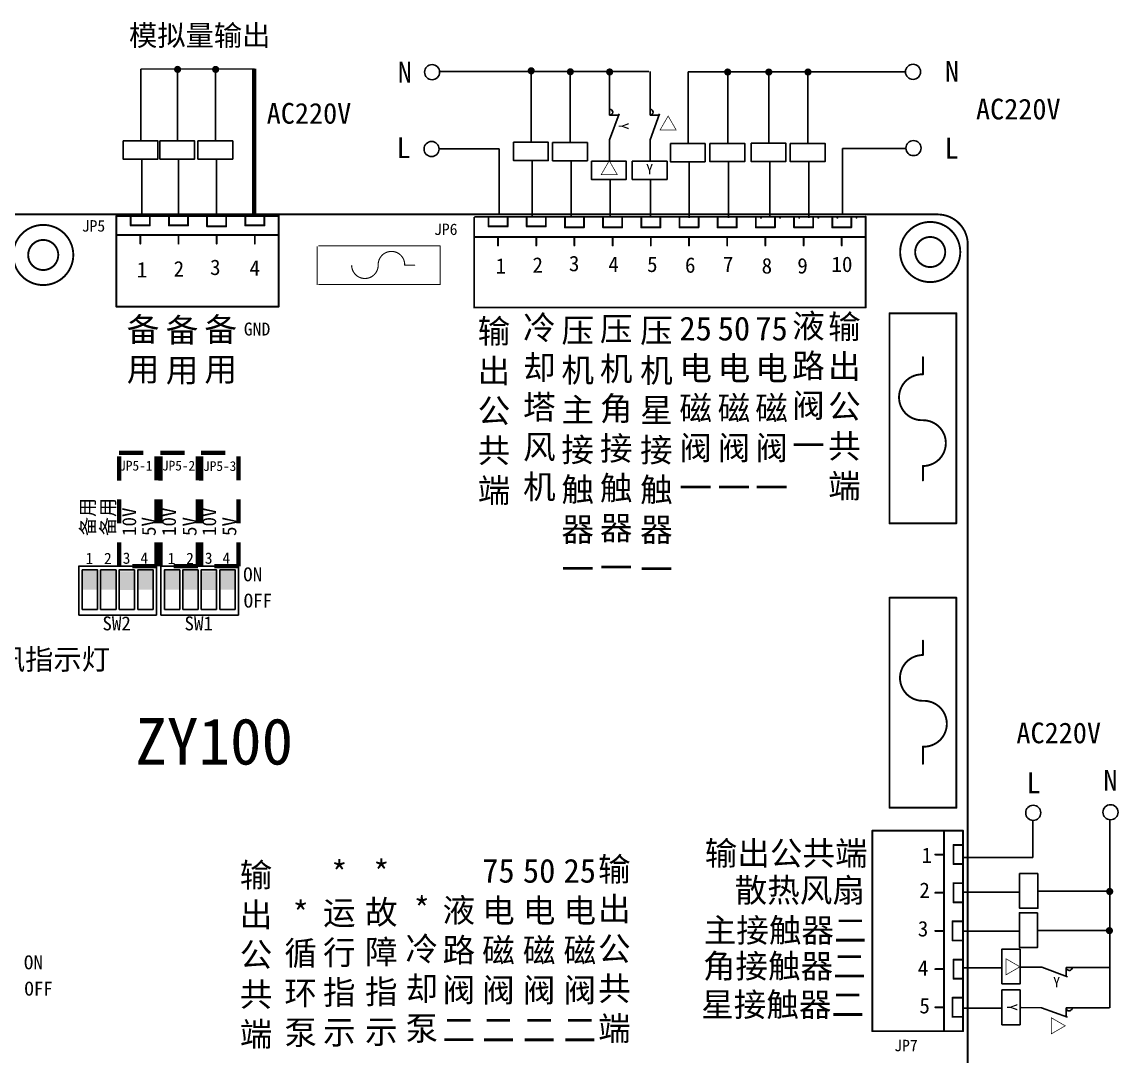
# Model space of a CAD drawing. Extents: x -2.3 to 11.7, y 28.4 to 36.9.
# Drawn here: x 5.92 to 11.66, y 31.45 to 36.87 of the extents above; entities that cross this region are included whole.
import ezdxf
from ezdxf.enums import TextEntityAlignment as Align

# ---------------------------------------------------------------- set-up
doc = ezdxf.new("R2010")
doc.units = 0
doc.header["$MEASUREMENT"] = 0
doc.linetypes.add('ACAD_ISO07W100', pattern=[3, 0, -3])
doc.linetypes.add('HIDDEN2', pattern=[0.1875, 0.125, -0.0625])
doc.layers.get('0').update_dxf_attribs({"linetype": 'CONTINUOUS'})
for name, color, linetype in [('BOTTOMSOLDER', 250, 'CONTINUOUS'), ('KEEPOUTLAYER', 250, 'CONTINUOUS'), ('MECHANICAL1', 251, 'CONTINUOUS'), ('TOPOVERLAY', 250, 'CONTINUOUS')]:
    doc.layers.add(name, color=color, linetype=linetype)
doc.styles.add('宋体', font='')
doc.styles.get('宋体').set_extended_font_data('SimSun')

msp = doc.modelspace()

# ---------------------------------------------------------------- hatches: boundary and pattern name
h = msp.add_hatch(color=256)
edge = h.paths.add_edge_path()
edge.add_arc((6.7354, 36.6204), 0.0189, 180, 540)
h = msp.add_hatch(color=256)
edge = h.paths.add_edge_path()
edge.add_arc((6.9346, 36.6204), 0.0189, 180, 540)
h = msp.add_hatch(color=256)
edge = h.paths.add_edge_path()
edge.add_arc((8.5872, 36.613), 0.0189, 180, 540)
h = msp.add_hatch(color=256)
edge = h.paths.add_edge_path()
edge.add_arc((8.7922, 36.608), 0.0189, 180, 540)
h = msp.add_hatch(color=256)
edge = h.paths.add_edge_path()
edge.add_arc((8.998, 36.6071), 0.0189, 180, 540)
h = msp.add_hatch(color=256)
edge = h.paths.add_edge_path()
edge.add_arc((9.6162, 36.6066), 0.0189, 180, 540)
h = msp.add_hatch(color=256)
edge = h.paths.add_edge_path()
edge.add_arc((9.8316, 36.6066), 0.0189, 180, 540)
h = msp.add_hatch(color=256)
edge = h.paths.add_edge_path()
edge.add_arc((10.0366, 36.6066), 0.0189, 180, 540)
for points in [[(6.2353, 33.9929), (6.3155, 33.9929), (6.3155, 33.8948), (6.2353, 33.8948)], [(6.333, 33.9934), (6.4132, 33.9934), (6.4132, 33.8953), (6.333, 33.8953)], [(6.4288, 33.9924), (6.5089, 33.9924), (6.5089, 33.8943), (6.4288, 33.8943)], [(6.527, 33.9929), (6.6072, 33.9929), (6.6072, 33.8948), (6.527, 33.8948)], [(6.6653, 33.9929), (6.7454, 33.9929), (6.7454, 33.8948), (6.6653, 33.8948)], [(6.763, 33.9934), (6.8432, 33.9934), (6.8432, 33.8953), (6.763, 33.8953)], [(6.8587, 33.9924), (6.9389, 33.9924), (6.9389, 33.8943), (6.8587, 33.8943)], [(6.957, 33.9929), (7.0372, 33.9929), (7.0372, 33.8948), (6.957, 33.8948)]]:
    msp.add_hatch(color=256).paths.add_polyline_path(points)
h = msp.add_hatch(color=256)
edge = h.paths.add_edge_path()
edge.add_arc((11.6167, 32.3147), 0.0189, 180, 540)
h = msp.add_hatch(color=256)
edge = h.paths.add_edge_path()
edge.add_arc((11.6153, 32.1097), 0.0189, 180, 540)

# ---------------------------------------------------------------- linework, layer by layer
at = {"color": 0}
for p, q in [((8.9979, 36.6087), (8.9979, 36.3809)), ((9.2094, 36.6087), (9.2094, 36.3809)), ((8.9979, 36.2524), (9.0471, 36.388)), ((8.9979, 36.3809), (9.0445, 36.3809)), ((9.2094, 36.2524), (9.2586, 36.388)), ((9.2094, 36.3809), (9.256, 36.3809)), ((8.9979, 36.2524), (8.9979, 36.1448)), ((9.2094, 36.2524), (9.2094, 36.1448)), ((11.2605, 31.9177), (11.153, 31.9178)), ((11.2605, 31.9177), (11.3961, 31.8683)), ((11.3891, 31.9175), (11.389, 31.8708)), ((11.6168, 31.9172), (11.3891, 31.9175)), ((11.2602, 31.7062), (11.1527, 31.7063)), ((11.2602, 31.7062), (11.3958, 31.6568)), ((11.3888, 31.706), (11.3887, 31.6594)), ((11.6165, 31.7057), (11.3888, 31.706))]:
    msp.add_line(p, q, dxfattribs=at)
for p, q in [((6.623, 34.0182), (6.2161, 34.0182)), ((6.2177, 34.0184), (6.2177, 33.7618)), ((6.6246, 34.0184), (6.6246, 33.7618)), ((7.0529, 34.0182), (6.646, 34.0182)), ((6.6477, 34.0184), (6.6477, 33.7618)), ((7.0546, 34.0184), (7.0546, 33.7618)), ((6.2177, 33.7618), (6.6246, 33.7618)), ((6.2364, 33.791), (6.3167, 33.791)), ((6.3325, 33.791), (6.4129, 33.791)), ((6.4289, 33.791), (6.5092, 33.791)), ((6.5271, 33.791), (6.6075, 33.791)), ((6.6477, 33.7618), (7.0546, 33.7618)), ((6.6663, 33.791), (6.7467, 33.791)), ((6.7625, 33.791), (6.8428, 33.791)), ((6.8588, 33.791), (6.9392, 33.791)), ((6.9571, 33.791), (7.0375, 33.791))]:
    msp.add_line(p, q)
for points in [[(6.2364, 33.791), (6.2364, 33.9993), (6.3167, 33.9993), (6.3167, 33.791)], [(6.3325, 33.791), (6.3325, 33.9993), (6.4129, 33.9993), (6.4129, 33.791)], [(6.4289, 33.791), (6.4289, 33.9993), (6.5092, 33.9993), (6.5092, 33.791)], [(6.5271, 33.791), (6.5271, 33.9993), (6.6075, 33.9993), (6.6075, 33.791)], [(6.6663, 33.791), (6.6663, 33.9993), (6.7467, 33.9993), (6.7467, 33.791)], [(6.7625, 33.791), (6.7625, 33.9993), (6.8428, 33.9993), (6.8428, 33.791)], [(6.8588, 33.791), (6.8588, 33.9993), (6.9392, 33.9993), (6.9392, 33.791)], [(6.9571, 33.791), (6.9571, 33.9993), (7.0375, 33.9993), (7.0375, 33.791)]]:
    msp.add_lwpolyline(points)
for centre, start, end in [((8.9984, 36.3967), 268.26312, 88.26312), ((9.2098, 36.3967), 268.26312, 88.26312), ((11.4048, 31.917), 178.18236, 358.18236), ((11.4045, 31.7055), 178.18236, 358.18236)]:
    msp.add_arc(centre, 0.0157, start, end)
at = {"layer": 'BOTTOMSOLDER', "color": 0, "linetype": 'Continuous'}
for p, q in [((7.1369, 36.6234), (6.5428, 36.622)), ((6.5428, 36.622), (6.5428, 36.2453)), ((6.7353, 36.622), (6.7353, 36.2453)), ((6.9344, 36.622), (6.9344, 36.2453)), ((9.2037, 36.6095), (8.1069, 36.6095)), ((8.5871, 36.6145), (8.5871, 36.2379)), ((8.7921, 36.6132), (8.7921, 36.2365)), ((9.4088, 36.6082), (10.5465, 36.6082)), ((9.4088, 36.6082), (9.4088, 36.2315)), ((9.6161, 36.6087), (9.6161, 36.2321)), ((9.8314, 36.6101), (9.8314, 36.2335)), ((10.0365, 36.6088), (10.0365, 36.2321)), ((8.1064, 36.2042), (8.4195, 36.2042)), ((8.4195, 36.2042), (8.4195, 35.8608)), ((10.2172, 36.2054), (10.2172, 35.8608)), ((10.5465, 36.2054), (10.2172, 36.2054)), ((6.5478, 35.857), (6.5478, 36.1472)), ((6.7403, 35.857), (6.7403, 36.1472)), ((6.9394, 35.857), (6.9394, 36.1472)), ((8.5921, 35.8496), (8.5921, 36.1398)), ((8.7971, 35.8482), (8.7971, 36.1384)), ((9.4138, 35.8432), (9.4138, 36.1334)), ((9.6211, 35.8438), (9.6211, 36.134)), ((9.8364, 35.8452), (9.8364, 36.1354)), ((10.0415, 35.8438), (10.0415, 36.134)), ((9.0015, 35.8444), (9.0015, 36.0443)), ((9.2128, 35.8444), (9.2128, 36.0442)), ((11.2143, 32.6865), (11.2143, 32.4928)), ((11.6181, 32.6885), (11.6181, 32.6885)), ((11.6181, 31.706), (11.6181, 32.6885)), ((11.2143, 32.4928), (10.8486, 32.4928)), ((10.8516, 32.3112), (11.1418, 32.3112)), ((11.6165, 32.3162), (11.2398, 32.3162)), ((10.8502, 32.1062), (11.1404, 32.1062)), ((11.6151, 32.1112), (11.2384, 32.1112)), ((10.8525, 31.9147), (11.0524, 31.9144)), ((10.8522, 31.7034), (11.0521, 31.7031))]:
    msp.add_line(p, q, dxfattribs=at)
at = {"layer": 'BOTTOMSOLDER', "color": 0, "linetype": 'Continuous', "lineweight": 80}
msp.add_lwpolyline([(7.1369, 35.8608), (7.1369, 36.6234)], dxfattribs=at)
at = {"layer": 'BOTTOMSOLDER', "color": 0, "linetype": 'Continuous'}
for points in [[(6.4502, 36.2459), (6.6323, 36.2459), (6.6323, 36.1506), (6.4502, 36.1506)], [(6.6427, 36.2459), (6.8247, 36.2459), (6.8247, 36.1506), (6.6427, 36.1506)], [(6.8418, 36.2459), (7.0239, 36.2459), (7.0239, 36.1506), (6.8418, 36.1506)], [(8.4945, 36.2385), (8.6765, 36.2385), (8.6765, 36.1432), (8.4945, 36.1432)], [(8.6995, 36.2371), (8.8815, 36.2371), (8.8815, 36.1418), (8.6995, 36.1418)], [(9.3161, 36.2321), (9.4982, 36.2321), (9.4982, 36.1368), (9.3161, 36.1368)], [(9.5234, 36.2327), (9.7055, 36.2327), (9.7055, 36.1374), (9.5234, 36.1374)], [(9.7388, 36.2341), (9.9209, 36.2341), (9.9209, 36.1388), (9.7388, 36.1388)], [(9.9438, 36.2327), (10.1259, 36.2327), (10.1259, 36.1374), (9.9438, 36.1374)], [(8.9026, 36.1396), (9.0846, 36.1396), (9.0846, 36.0442), (8.9026, 36.0442)], [(9.1167, 36.1396), (9.2987, 36.1396), (9.2987, 36.0442), (9.1167, 36.0442)], [(11.2404, 32.4088), (11.2404, 32.2268), (11.1451, 32.2268), (11.1451, 32.4088)], [(11.2391, 32.2038), (11.2391, 32.0218), (11.1438, 32.0218), (11.1438, 32.2038)], [(11.1478, 32.0131), (11.1476, 31.8311), (11.0523, 31.8312), (11.0525, 32.0133)], [(11.1475, 31.799), (11.1473, 31.617), (11.0519, 31.6171), (11.0522, 31.7992)]]:
    msp.add_lwpolyline(points, close=True, dxfattribs=at)
at = {"layer": 'BOTTOMSOLDER', "color": 0, "linetype": 'HIDDEN2', "lineweight": 80}
for points in [[(6.6237, 34.0182), (6.4295, 34.0182), (6.4295, 34.6129), (6.6253, 34.613)], [(6.6253, 34.0184), (6.6253, 34.613)], [(6.8406, 34.0182), (6.6465, 34.0182), (6.6465, 34.6129), (6.8422, 34.613)], [(6.8422, 34.0184), (6.8422, 34.613)], [(7.0529, 34.0182), (6.8588, 34.0182), (6.8588, 34.6129), (7.0546, 34.613)], [(7.0546, 34.0184), (7.0546, 34.613)]]:
    msp.add_lwpolyline(points, dxfattribs=at)
at = {"layer": 'BOTTOMSOLDER', "color": 0, "linetype": 'Continuous'}
for centre in [(8.068, 36.6062), (10.5867, 36.6078), (8.0655, 36.2035), (10.5891, 36.2082), (11.2162, 32.7269), (11.6211, 32.7297)]:
    msp.add_circle(centre, 0.0395, dxfattribs=at)
at = {"layer": 'KEEPOUTLAYER', "color": 0, "const_width": 0.01}
for points in [[(-0.2188, 35.8608), (10.7185, 35.8608)], [(10.8735, 31.097), (10.8735, 35.7033)]]:
    msp.add_lwpolyline(points, dxfattribs=at)
at = {"layer": 'KEEPOUTLAYER', "color": 0}
for points, const_width in [([(10.8341, 35.664, 1), (10.5192, 35.664, 1)], 0.01), ([(10.7135, 35.8608, 1), (10.7185, 35.8608, 1)], 0.005), ([(10.7135, 35.8608, 1), (10.7185, 35.8608, 1)], 0.005), ([(6.1892, 35.6485, 1), (5.8742, 35.6485, 1)], 0.01), ([(10.871, 35.7033, 1), (10.876, 35.7033, 1)], 0.005), ([(10.871, 35.7033, 1), (10.876, 35.7033, 1)], 0.005), ([(10.5167, 35.664, 1), (10.5217, 35.664, 1)], 0.005), ([(10.8316, 35.664, 1), (10.8366, 35.664, 1)], 0.005)]:
    msp.add_lwpolyline(points, format="xyb", close=True, dxfattribs=dict(at, const_width=const_width))
at = {"layer": 'KEEPOUTLAYER', "color": 0, "const_width": 0.01}
msp.add_lwpolyline([(10.716, 35.8608, -0.414214), (10.8735, 35.7033)], format="xyb", dxfattribs=at)
at = {"layer": 'MECHANICAL1', "color": 0}
for points, const_width in [([(6.1104, 35.6485, 1), (5.9529, 35.6485, 1)], 0.01), ([(10.7554, 35.664, 1), (10.5979, 35.664, 1)], 0.01), ([(10.5954, 35.664, 1), (10.6004, 35.664, 1)], 0.005), ([(10.7529, 35.664, 1), (10.7579, 35.664, 1)], 0.005)]:
    msp.add_lwpolyline(points, format="xyb", close=True, dxfattribs=dict(at, const_width=const_width))
at = {"layer": 'TOPOVERLAY', "color": 0}
for points, const_width in [([(6.4124, 35.8532, 1), (6.4174, 35.8532, 1)], 0.005), ([(6.4124, 35.8532, 1), (6.4174, 35.8532, 1)], 0.005), ([(6.4874, 35.8532, 1), (6.4924, 35.8532, 1)], 0.005), ([(6.5874, 35.8532, 1), (6.5924, 35.8532, 1)], 0.005), ([(6.6874, 35.8532, 1), (6.6924, 35.8532, 1)], 0.005), ([(6.7874, 35.8532, 1), (6.7924, 35.8532, 1)], 0.005), ([(6.8874, 35.8482, 1), (6.8924, 35.8482, 1)], 0.005), ([(6.9874, 35.8482, 1), (6.9924, 35.8482, 1)], 0.005), ([(7.0874, 35.8532, 1), (7.0924, 35.8532, 1)], 0.005), ([(7.1874, 35.8532, 1), (7.1924, 35.8532, 1)], 0.005), ([(7.2624, 35.8532, 1), (7.2674, 35.8532, 1)], 0.005), ([(7.2624, 35.8532, 1), (7.2674, 35.8532, 1)], 0.005), ([(8.8611, 35.8432, 1), (8.8661, 35.8432, 1)], 0.005), ([(8.9611, 35.8432, 1), (8.9661, 35.8432, 1)], 0.005), ([(9.0611, 35.8432, 1), (9.0661, 35.8432, 1)], 0.005), ([(9.1611, 35.8432, 1), (9.1661, 35.8432, 1)], 0.005), ([(9.2611, 35.8432, 1), (9.2661, 35.8432, 1)], 0.005), ([(9.3611, 35.8432, 1), (9.3661, 35.8432, 1)], 0.005), ([(9.4611, 35.8432, 1), (9.4661, 35.8432, 1)], 0.005), ([(9.5611, 35.8432, 1), (9.5661, 35.8432, 1)], 0.005), ([(9.6611, 35.8432, 1), (9.6661, 35.8432, 1)], 0.005), ([(9.7882, 35.8432, 1), (9.7932, 35.8432, 1)], 0.005), ([(9.8882, 35.8432, 1), (9.8932, 35.8432, 1)], 0.005), ([(9.9882, 35.8432, 1), (9.9932, 35.8432, 1)], 0.005), ([(10.0882, 35.8432, 1), (10.0932, 35.8432, 1)], 0.005), ([(10.1882, 35.8432, 1), (10.1932, 35.8432, 1)], 0.005), ([(10.2882, 35.8432, 1), (10.2932, 35.8432, 1)], 0.005), ([(10.3361, 35.8488, 1), (10.3411, 35.8488, 1)], 0.005), ([(10.3361, 35.8488, 1), (10.3411, 35.8488, 1)], 0.005), ([(6.4874, 35.8032, 1), (6.4924, 35.8032, 1)], 0.005), ([(6.4874, 35.8032, 1), (6.4924, 35.8032, 1)], 0.005), ([(6.5874, 35.8032, 1), (6.5924, 35.8032, 1)], 0.005), ([(6.5874, 35.8032, 1), (6.5924, 35.8032, 1)], 0.005), ([(6.6874, 35.8032, 1), (6.6924, 35.8032, 1)], 0.005), ([(6.6874, 35.8032, 1), (6.6924, 35.8032, 1)], 0.005), ([(6.7874, 35.8032, 1), (6.7924, 35.8032, 1)], 0.005), ([(6.7874, 35.8032, 1), (6.7924, 35.8032, 1)], 0.005), ([(6.8874, 35.7982, 1), (6.8924, 35.7982, 1)], 0.005), ([(6.8874, 35.7982, 1), (6.8924, 35.7982, 1)], 0.005), ([(6.9874, 35.7982, 1), (6.9924, 35.7982, 1)], 0.005), ([(6.9874, 35.7982, 1), (6.9924, 35.7982, 1)], 0.005), ([(7.0874, 35.8032, 1), (7.0924, 35.8032, 1)], 0.005), ([(7.0874, 35.8032, 1), (7.0924, 35.8032, 1)], 0.005), ([(7.1874, 35.8032, 1), (7.1924, 35.8032, 1)], 0.005), ([(7.1874, 35.8032, 1), (7.1924, 35.8032, 1)], 0.005), ([(8.3611, 35.7982, 1), (8.3661, 35.7982, 1)], 0.005), ([(8.3611, 35.7982, 1), (8.3661, 35.7982, 1)], 0.005), ([(8.4611, 35.7982, 1), (8.4661, 35.7982, 1)], 0.005), ([(8.4611, 35.7982, 1), (8.4661, 35.7982, 1)], 0.005), ([(8.5611, 35.7982, 1), (8.5661, 35.7982, 1)], 0.005), ([(8.5611, 35.7982, 1), (8.5661, 35.7982, 1)], 0.005), ([(8.6611, 35.7982, 1), (8.6661, 35.7982, 1)], 0.005), ([(8.6611, 35.7982, 1), (8.6661, 35.7982, 1)], 0.005), ([(8.7611, 35.7932, 1), (8.7661, 35.7932, 1)], 0.005), ([(8.7611, 35.7932, 1), (8.7661, 35.7932, 1)], 0.005), ([(8.8611, 35.7932, 1), (8.8661, 35.7932, 1)], 0.005), ([(8.8611, 35.7932, 1), (8.8661, 35.7932, 1)], 0.005), ([(8.9611, 35.7932, 1), (8.9661, 35.7932, 1)], 0.005), ([(8.9611, 35.7932, 1), (8.9661, 35.7932, 1)], 0.005), ([(9.0611, 35.7932, 1), (9.0661, 35.7932, 1)], 0.005), ([(9.0611, 35.7932, 1), (9.0661, 35.7932, 1)], 0.005), ([(9.1611, 35.7932, 1), (9.1661, 35.7932, 1)], 0.005), ([(9.1611, 35.7932, 1), (9.1661, 35.7932, 1)], 0.005), ([(9.2611, 35.7932, 1), (9.2661, 35.7932, 1)], 0.005), ([(9.2611, 35.7932, 1), (9.2661, 35.7932, 1)], 0.005), ([(9.3611, 35.7932, 1), (9.3661, 35.7932, 1)], 0.005), ([(9.3611, 35.7932, 1), (9.3661, 35.7932, 1)], 0.005), ([(9.4611, 35.7932, 1), (9.4661, 35.7932, 1)], 0.005), ([(9.4611, 35.7932, 1), (9.4661, 35.7932, 1)], 0.005), ([(9.5611, 35.7932, 1), (9.5661, 35.7932, 1)], 0.005), ([(9.5611, 35.7932, 1), (9.5661, 35.7932, 1)], 0.005), ([(9.6611, 35.7932, 1), (9.6661, 35.7932, 1)], 0.005), ([(9.6611, 35.7932, 1), (9.6661, 35.7932, 1)], 0.005), ([(9.7611, 35.7932, 1), (9.7661, 35.7932, 1)], 0.005), ([(9.7611, 35.7932, 1), (9.7661, 35.7932, 1)], 0.005), ([(9.8611, 35.7932, 1), (9.8661, 35.7932, 1)], 0.005), ([(9.8611, 35.7932, 1), (9.8661, 35.7932, 1)], 0.005), ([(9.9611, 35.7932, 1), (9.9661, 35.7932, 1)], 0.005), ([(9.9611, 35.7932, 1), (9.9661, 35.7932, 1)], 0.005), ([(10.0611, 35.7932, 1), (10.0661, 35.7932, 1)], 0.005), ([(10.0611, 35.7932, 1), (10.0661, 35.7932, 1)], 0.005), ([(10.1611, 35.7932, 1), (10.1661, 35.7932, 1)], 0.005), ([(10.1611, 35.7932, 1), (10.1661, 35.7932, 1)], 0.005), ([(10.2611, 35.7932, 1), (10.2661, 35.7932, 1)], 0.005), ([(10.2611, 35.7932, 1), (10.2661, 35.7932, 1)], 0.005), ([(6.4124, 35.7532, 1), (6.4174, 35.7532, 1)], 0.005), ([(6.5374, 35.7532, 1), (6.5424, 35.7532, 1)], 0.005), ([(6.5374, 35.7082, 1), (6.5424, 35.7082, 1)], 0.005), ([(6.7374, 35.7532, 1), (6.7424, 35.7532, 1)], 0.005), ([(6.7374, 35.7082, 1), (6.7424, 35.7082, 1)], 0.005), ([(6.9374, 35.7532, 1), (6.9424, 35.7532, 1)], 0.005), ([(6.9374, 35.7082, 1), (6.9424, 35.7082, 1)], 0.005), ([(7.1374, 35.7532, 1), (7.1424, 35.7532, 1)], 0.005), ([(7.1374, 35.7082, 1), (7.1424, 35.7082, 1)], 0.005), ([(7.2624, 35.7532, 1), (7.2674, 35.7532, 1)], 0.005), ([(8.2861, 35.7432, 1), (8.2911, 35.7432, 1)], 0.005), ([(8.4111, 35.7432, 1), (8.4161, 35.7432, 1)], 0.005), ([(8.6111, 35.7432, 1), (8.6161, 35.7432, 1)], 0.005), ([(8.8111, 35.7432, 1), (8.8161, 35.7432, 1)], 0.005), ([(9.0111, 35.7432, 1), (9.0161, 35.7432, 1)], 0.005), ([(9.0861, 35.7432, 1), (9.0911, 35.7432, 1)], 0.005), ([(9.1361, 35.7432, 1), (9.1411, 35.7432, 1)], 0.005), ([(9.2111, 35.7432, 1), (9.2161, 35.7432, 1)], 0.005), ([(9.4111, 35.7432, 1), (9.4161, 35.7432, 1)], 0.005), ([(9.6111, 35.7432, 1), (9.6161, 35.7432, 1)], 0.005), ([(9.8111, 35.7432, 1), (9.8161, 35.7432, 1)], 0.005), ([(10.0111, 35.7432, 1), (10.0161, 35.7432, 1)], 0.005), ([(10.2111, 35.7432, 1), (10.2161, 35.7432, 1)], 0.005), ([(10.3361, 35.7432, 1), (10.3411, 35.7432, 1)], 0.005), ([(10.871, 35.7183, 1), (10.876, 35.7183, 1)], 0.005), ([(8.1085, 35.6961, 1), (8.1114, 35.6961, 1)], 0.00289), ([(8.1085, 35.6961, 1), (8.1114, 35.6961, 1)], 0.00289), ([(8.4111, 35.6982, 1), (8.4161, 35.6982, 1)], 0.005), ([(8.6111, 35.6982, 1), (8.6161, 35.6982, 1)], 0.005), ([(8.8111, 35.6982, 1), (8.8161, 35.6982, 1)], 0.005), ([(9.0111, 35.6982, 1), (9.0161, 35.6982, 1)], 0.005), ([(9.2111, 35.6982, 1), (9.2161, 35.6982, 1)], 0.005), ([(9.4111, 35.6982, 1), (9.4161, 35.6982, 1)], 0.005), ([(9.6111, 35.6982, 1), (9.6161, 35.6982, 1)], 0.005), ([(9.8111, 35.6982, 1), (9.8161, 35.6982, 1)], 0.005), ([(10.0111, 35.6982, 1), (10.0161, 35.6982, 1)], 0.005), ([(10.2111, 35.6982, 1), (10.2161, 35.6982, 1)], 0.005), ([(7.7844, 35.5948, 1), (7.7872, 35.5948, 1)], 0.00289), ([(7.7844, 35.5948, 1), (7.7872, 35.5948, 1)], 0.00289), ([(7.9233, 35.5948, 1), (7.9262, 35.5948, 1)], 0.00289), ([(7.9233, 35.5948, 1), (7.9262, 35.5948, 1)], 0.00289), ([(7.9754, 35.5948, 1), (7.9783, 35.5948, 1)], 0.00289), ([(8.1085, 35.4935, 1), (8.1114, 35.4935, 1)], 0.00289), ([(8.1085, 35.4935, 1), (8.1114, 35.4935, 1)], 0.00289), ([(6.4124, 35.3782, 1), (6.4174, 35.3782, 1)], 0.005), ([(6.4124, 35.3782, 1), (6.4174, 35.3782, 1)], 0.005), ([(7.2624, 35.3782, 1), (7.2674, 35.3782, 1)], 0.005), ([(7.2624, 35.3782, 1), (7.2674, 35.3782, 1)], 0.005), ([(8.2861, 35.3732, 1), (8.2911, 35.3732, 1)], 0.005), ([(8.2861, 35.3732, 1), (8.2911, 35.3732, 1)], 0.005), ([(10.3361, 35.3732, 1), (10.3411, 35.3732, 1)], 0.005), ([(10.3361, 35.3732, 1), (10.3411, 35.3732, 1)], 0.005), ([(10.4611, 35.3432, 1), (10.4661, 35.3432, 1)], 0.005), ([(10.4611, 35.3432, 1), (10.4661, 35.3432, 1)], 0.005), ([(10.8111, 35.3432, 1), (10.8161, 35.3432, 1)], 0.005), ([(10.8111, 35.3432, 1), (10.8161, 35.3432, 1)], 0.005), ([(10.6361, 35.1132, 1), (10.6411, 35.1132, 1)], 0.005), ([(10.6361, 35.0232, 1), (10.6411, 35.0232, 1)], 0.005), ([(10.6361, 35.0232, 1), (10.6411, 35.0232, 1)], 0.005), ([(10.6361, 34.7832, 1), (10.6411, 34.7832, 1)], 0.005), ([(10.6361, 34.7832, 1), (10.6411, 34.7832, 1)], 0.005), ([(10.6361, 34.5432, 1), (10.6411, 34.5432, 1)], 0.005), ([(10.6361, 34.5432, 1), (10.6411, 34.5432, 1)], 0.005), ([(10.6361, 34.4682, 1), (10.6411, 34.4682, 1)], 0.005), ([(10.4611, 34.2432, 1), (10.4661, 34.2432, 1)], 0.005), ([(10.4611, 34.2432, 1), (10.4661, 34.2432, 1)], 0.005), ([(10.8111, 34.2432, 1), (10.8161, 34.2432, 1)], 0.005), ([(10.8111, 34.2432, 1), (10.8161, 34.2432, 1)], 0.005), ([(10.4611, 33.8532, 1), (10.4661, 33.8532, 1)], 0.005), ([(10.4611, 33.8532, 1), (10.4661, 33.8532, 1)], 0.005), ([(10.8111, 33.8532, 1), (10.8161, 33.8532, 1)], 0.005), ([(10.8111, 33.8532, 1), (10.8161, 33.8532, 1)], 0.005), ([(10.6361, 33.6282, 1), (10.6411, 33.6282, 1)], 0.005), ([(10.6361, 33.5532, 1), (10.6411, 33.5532, 1)], 0.005), ([(10.6361, 33.5532, 1), (10.6411, 33.5532, 1)], 0.005), ([(10.6361, 33.3132, 1), (10.6411, 33.3132, 1)], 0.005), ([(10.6361, 33.3132, 1), (10.6411, 33.3132, 1)], 0.005), ([(10.6361, 33.0732, 1), (10.6411, 33.0732, 1)], 0.005), ([(10.6361, 33.0732, 1), (10.6411, 33.0732, 1)], 0.005), ([(10.6361, 32.9832, 1), (10.6411, 32.9832, 1)], 0.005), ([(10.4611, 32.7532, 1), (10.4661, 32.7532, 1)], 0.005), ([(10.4611, 32.7532, 1), (10.4661, 32.7532, 1)], 0.005), ([(10.8111, 32.7532, 1), (10.8161, 32.7532, 1)], 0.005), ([(10.8111, 32.7532, 1), (10.8161, 32.7532, 1)], 0.005), ([(10.3711, 32.6332, 1), (10.3761, 32.6332, 1)], 0.005), ([(10.3711, 32.6332, 1), (10.3761, 32.6332, 1)], 0.005), ([(10.7461, 32.6332, 1), (10.7511, 32.6332, 1)], 0.005), ([(10.8461, 32.6332, 1), (10.8511, 32.6332, 1)], 0.005), ([(10.8461, 32.6332, 1), (10.8511, 32.6332, 1)], 0.005), ([(10.7961, 32.5582, 1), (10.8011, 32.5582, 1)], 0.005), ([(10.7961, 32.5582, 1), (10.8011, 32.5582, 1)], 0.005), ([(10.8461, 32.5582, 1), (10.8511, 32.5582, 1)], 0.005), ([(10.7011, 32.5082, 1), (10.7061, 32.5082, 1)], 0.005), ([(10.7461, 32.5082, 1), (10.7511, 32.5082, 1)], 0.005), ([(10.7961, 32.4582, 1), (10.8011, 32.4582, 1)], 0.005), ([(10.7961, 32.4582, 1), (10.8011, 32.4582, 1)], 0.005), ([(10.8461, 32.4582, 1), (10.8511, 32.4582, 1)], 0.005), ([(10.7961, 32.3582, 1), (10.8011, 32.3582, 1)], 0.005), ([(10.7961, 32.3582, 1), (10.8011, 32.3582, 1)], 0.005), ([(10.8461, 32.3582, 1), (10.8511, 32.3582, 1)], 0.005), ([(10.7011, 32.3082, 1), (10.7061, 32.3082, 1)], 0.005), ([(10.7461, 32.3082, 1), (10.7511, 32.3082, 1)], 0.005), ([(10.7961, 32.2582, 1), (10.8011, 32.2582, 1)], 0.005), ([(10.7961, 32.2582, 1), (10.8011, 32.2582, 1)], 0.005), ([(10.8461, 32.2582, 1), (10.8511, 32.2582, 1)], 0.005), ([(10.7911, 32.1582, 1), (10.7961, 32.1582, 1)], 0.005), ([(10.7911, 32.1582, 1), (10.7961, 32.1582, 1)], 0.005), ([(10.8411, 32.1582, 1), (10.8461, 32.1582, 1)], 0.005), ([(10.7011, 32.1082, 1), (10.7061, 32.1082, 1)], 0.005), ([(10.7461, 32.1082, 1), (10.7511, 32.1082, 1)], 0.005), ([(10.7911, 32.0582, 1), (10.7961, 32.0582, 1)], 0.005), ([(10.7911, 32.0582, 1), (10.7961, 32.0582, 1)], 0.005), ([(10.8411, 32.0582, 1), (10.8461, 32.0582, 1)], 0.005), ([(10.7961, 31.9582, 1), (10.8011, 31.9582, 1)], 0.005), ([(10.7961, 31.9582, 1), (10.8011, 31.9582, 1)], 0.005), ([(10.8461, 31.9582, 1), (10.8511, 31.9582, 1)], 0.005), ([(10.7011, 31.9082, 1), (10.7061, 31.9082, 1)], 0.005), ([(10.7461, 31.9082, 1), (10.7511, 31.9082, 1)], 0.005), ([(10.7961, 31.8582, 1), (10.8011, 31.8582, 1)], 0.005), ([(10.7961, 31.8582, 1), (10.8011, 31.8582, 1)], 0.005), ([(10.8461, 31.8582, 1), (10.8511, 31.8582, 1)], 0.005), ([(10.7911, 31.7582, 1), (10.7961, 31.7582, 1)], 0.005), ([(10.7911, 31.7582, 1), (10.7961, 31.7582, 1)], 0.005), ([(10.8411, 31.7582, 1), (10.8461, 31.7582, 1)], 0.005), ([(10.7011, 31.7082, 1), (10.7061, 31.7082, 1)], 0.005), ([(10.7461, 31.7082, 1), (10.7511, 31.7082, 1)], 0.005), ([(10.7911, 31.6582, 1), (10.7961, 31.6582, 1)], 0.005), ([(10.7911, 31.6582, 1), (10.7961, 31.6582, 1)], 0.005), ([(10.8411, 31.6582, 1), (10.8461, 31.6582, 1)], 0.005), ([(10.3711, 31.5832, 1), (10.3761, 31.5832, 1)], 0.005), ([(10.3711, 31.5832, 1), (10.3761, 31.5832, 1)], 0.005), ([(10.7461, 31.5832, 1), (10.7511, 31.5832, 1)], 0.005), ([(10.8461, 31.5832, 1), (10.8511, 31.5832, 1)], 0.005), ([(10.8461, 31.5832, 1), (10.8511, 31.5832, 1)], 0.005)]:
    msp.add_lwpolyline(points, format="xyb", close=True, dxfattribs=dict(at, const_width=const_width))
for points, const_width in [([(6.4149, 35.8532), (7.2649, 35.8532)], 0.01), ([(6.4149, 35.3782), (6.4149, 35.8532)], 0.01), ([(6.4899, 35.8032), (6.4899, 35.8532)], 0.01), ([(6.5899, 35.8032), (6.5899, 35.8532)], 0.01), ([(6.6899, 35.8032), (6.6899, 35.8532)], 0.01), ([(6.7899, 35.8032), (6.7899, 35.8532)], 0.01), ([(6.8899, 35.7982), (6.8899, 35.8482)], 0.01), ([(6.9899, 35.7982), (6.9899, 35.8482)], 0.01), ([(7.0899, 35.8032), (7.0899, 35.8532)], 0.01), ([(7.1899, 35.8032), (7.1899, 35.8532)], 0.01), ([(7.2649, 35.3782), (7.2649, 35.8532)], 0.01), ([(8.2886, 35.8482), (10.3386, 35.8482)], 0.01), ([(8.2886, 35.3732), (8.2886, 35.8482)], 0.01), ([(8.3636, 35.7982), (8.3636, 35.8482)], 0.01), ([(8.4636, 35.7982), (8.4636, 35.8482)], 0.01), ([(8.5636, 35.7982), (8.5636, 35.8482)], 0.01), ([(8.6636, 35.7982), (8.6636, 35.8482)], 0.01), ([(8.7636, 35.7932), (8.7636, 35.8432)], 0.01), ([(8.8636, 35.7932), (8.8636, 35.8432)], 0.01), ([(8.9636, 35.7932), (8.9636, 35.8432)], 0.01), ([(9.0636, 35.7932), (9.0636, 35.8432)], 0.01), ([(9.1636, 35.7932), (9.1636, 35.8432)], 0.01), ([(9.2636, 35.7932), (9.2636, 35.8432)], 0.01), ([(9.3636, 35.7932), (9.3636, 35.8432)], 0.01), ([(9.4636, 35.7932), (9.4636, 35.8432)], 0.01), ([(9.5636, 35.7932), (9.5636, 35.8432)], 0.01), ([(9.6636, 35.7932), (9.6636, 35.8432)], 0.01), ([(9.7636, 35.7932), (9.7636, 35.8432)], 0.01), ([(9.8636, 35.7932), (9.8636, 35.8432)], 0.01), ([(9.9636, 35.7932), (9.9636, 35.8432)], 0.01), ([(10.0636, 35.7932), (10.0636, 35.8432)], 0.01), ([(10.1636, 35.7932), (10.1636, 35.8432)], 0.01), ([(10.2636, 35.7932), (10.2636, 35.8432)], 0.01), ([(10.3386, 35.3732), (10.3386, 35.8482)], 0.01), ([(6.4899, 35.8032), (6.5899, 35.8032)], 0.01), ([(6.6899, 35.8032), (6.7899, 35.8032)], 0.01), ([(6.8899, 35.7982), (6.9899, 35.7982)], 0.01), ([(7.0899, 35.8032), (7.1899, 35.8032)], 0.01), ([(8.3636, 35.7982), (8.4636, 35.7982)], 0.01), ([(8.5636, 35.7982), (8.6636, 35.7982)], 0.01), ([(8.7636, 35.7932), (8.8636, 35.7932)], 0.01), ([(8.9636, 35.7932), (9.0636, 35.7932)], 0.01), ([(9.1636, 35.7932), (9.2636, 35.7932)], 0.01), ([(9.3636, 35.7932), (9.4636, 35.7932)], 0.01), ([(9.5636, 35.7932), (9.6636, 35.7932)], 0.01), ([(9.7636, 35.7932), (9.8636, 35.7932)], 0.01), ([(9.9636, 35.7932), (10.0636, 35.7932)], 0.01), ([(10.1636, 35.7932), (10.2636, 35.7932)], 0.01), ([(6.4149, 35.7532), (7.2649, 35.7532)], 0.01), ([(6.5399, 35.7082), (6.5399, 35.7532)], 0.01), ([(6.7399, 35.7082), (6.7399, 35.7532)], 0.01), ([(6.9399, 35.7082), (6.9399, 35.7532)], 0.01), ([(7.1399, 35.7082), (7.1399, 35.7532)], 0.01), ([(8.2886, 35.7432), (9.1386, 35.7432)], 0.01), ([(8.4136, 35.6982), (8.4136, 35.7432)], 0.01), ([(8.6136, 35.6982), (8.6136, 35.7432)], 0.01), ([(8.8136, 35.6982), (8.8136, 35.7432)], 0.01), ([(9.0136, 35.6982), (9.0136, 35.7432)], 0.01), ([(9.0886, 35.7432), (10.3386, 35.7432)], 0.01), ([(9.2136, 35.6982), (9.2136, 35.7432)], 0.01), ([(9.4136, 35.6982), (9.4136, 35.7432)], 0.01), ([(9.6136, 35.6982), (9.6136, 35.7432)], 0.01), ([(9.8136, 35.6982), (9.8136, 35.7432)], 0.01), ([(10.0136, 35.6982), (10.0136, 35.7432)], 0.01), ([(10.2136, 35.6982), (10.2136, 35.7432)], 0.01), ([(7.4662, 35.4909), (7.4662, 35.6935)], 0.00579), ([(7.4732, 35.6961), (8.11, 35.6961)], 0.00579), ([(8.11, 35.4935), (8.11, 35.6961)], 0.00579), ([(7.9247, 35.5948), (7.9768, 35.5948)], 0.00579), ([(7.4732, 35.4935), (8.11, 35.4935)], 0.00579), ([(6.4149, 35.3782), (7.2649, 35.3782)], 0.01), ([(8.2886, 35.3732), (10.3386, 35.3732)], 0.01), ([(10.4636, 35.3432), (10.8136, 35.3432)], 0.01), ([(10.4636, 34.2432), (10.4636, 35.3432)], 0.01), ([(10.8136, 34.2432), (10.8136, 35.3432)], 0.01), ([(10.6386, 35.0232), (10.6386, 35.1132)], 0.01), ([(10.6386, 34.4682), (10.6386, 34.5432)], 0.01), ([(10.4636, 34.2432), (10.8136, 34.2432)], 0.01), ([(10.4636, 32.7532), (10.4636, 33.8532)], 0.01), ([(10.4636, 33.8532), (10.8136, 33.8532)], 0.01), ([(10.8136, 32.7532), (10.8136, 33.8532)], 0.01), ([(10.6386, 33.5532), (10.6386, 33.6282)], 0.01), ([(10.6386, 32.9832), (10.6386, 33.0732)], 0.01), ([(10.4636, 32.7532), (10.8136, 32.7532)], 0.01), ([(10.3736, 32.6332), (10.8486, 32.6332)], 0.01), ([(10.3736, 31.5832), (10.3736, 32.6332)], 0.01), ([(10.7486, 31.5832), (10.7486, 32.6332)], 0.01), ([(10.8486, 31.5832), (10.8486, 32.6332)], 0.01), ([(10.7986, 32.4582), (10.7986, 32.5582)], 0.01), ([(10.7986, 32.5582), (10.8486, 32.5582)], 0.01), ([(10.7036, 32.5082), (10.7486, 32.5082)], 0.01), ([(10.7986, 32.4582), (10.8486, 32.4582)], 0.01), ([(10.7986, 32.3582), (10.8486, 32.3582)], 0.01), ([(10.7986, 32.2582), (10.7986, 32.3582)], 0.01), ([(10.7036, 32.3082), (10.7486, 32.3082)], 0.01), ([(10.7986, 32.2582), (10.8486, 32.2582)], 0.01), ([(10.7936, 32.1582), (10.8436, 32.1582)], 0.01), ([(10.7936, 32.0582), (10.7936, 32.1582)], 0.01), ([(10.7036, 32.1082), (10.7486, 32.1082)], 0.01), ([(10.7936, 32.0582), (10.8436, 32.0582)], 0.01), ([(10.7986, 31.8582), (10.7986, 31.9582)], 0.01), ([(10.7986, 31.9582), (10.8486, 31.9582)], 0.01), ([(10.7036, 31.9082), (10.7486, 31.9082)], 0.01), ([(10.7986, 31.8582), (10.8486, 31.8582)], 0.01), ([(10.7936, 31.6582), (10.7936, 31.7582)], 0.01), ([(10.7936, 31.7582), (10.8436, 31.7582)], 0.01), ([(10.7036, 31.7082), (10.7486, 31.7082)], 0.01), ([(10.7936, 31.6582), (10.8436, 31.6582)], 0.01), ([(10.3736, 31.5832), (10.8486, 31.5832)], 0.01)]:
    msp.add_lwpolyline(points, dxfattribs=dict(at, const_width=const_width))
for points, const_width in [([(7.7858, 35.5948, -1.042534), (7.9247, 35.5948)], 0.00579), ([(7.7858, 35.5948, -1), (7.6469, 35.5948)], 0.00579), ([(10.6386, 34.7832, -1.042534), (10.6386, 35.0232)], 0.01), ([(10.6386, 34.7832, -1), (10.6386, 34.5432)], 0.01), ([(10.6386, 33.3132, -1), (10.6386, 33.5532)], 0.01), ([(10.6386, 33.3132, -1.042534), (10.6386, 33.0732)], 0.01)]:
    msp.add_lwpolyline(points, format="xyb", dxfattribs=dict(at, const_width=const_width))

# ---------------------------------------------------------------- texts
at = {"linetype": 'ACAD_ISO07W100'}
for rotation, p in [(270, (9.0444, 36.3412)), (359.91923, (11.3204, 31.8135)), (269.91923, (11.079, 31.7267))]:
    msp.add_text('Y', height=0.0532, rotation=rotation, dxfattribs=at).set_placement(p)
msp.add_text('Y', height=0.0532, dxfattribs=at).set_placement((9.1891, 36.0712))
at = {"linetype": 'ACAD_ISO07W100', "style": '宋体'}
for s, height, p in [('JP5-1', 0.05111, (6.4297, 34.5195)), ('JP5-2', 0.05111, (6.6536, 34.5195)), ('JP5-3', 0.05111, (6.869, 34.5174)), ('ON', 0.07301, (7.0789, 33.9393)), ('OFF', 0.07301, (7.0813, 33.8015)), ('SW2', 0.07301, (6.3416, 33.6825)), ('SW1', 0.07301, (6.7715, 33.6825)), ('ON', 0.07301, (5.9305, 31.9071)), ('OFF', 0.07301, (5.9329, 31.7693))]:
    msp.add_text(s, height=height, dxfattribs=at).set_placement(p)
for s, p in [('备用', (6.301, 34.1767)), ('备用', (6.4067, 34.1767)), ('10V', (6.5184, 34.1767)), ('5V', (6.621, 34.1767)), ('10V', (6.7267, 34.1767)), ('5V', (6.8346, 34.1767)), ('10V', (6.9372, 34.1767)), ('5V', (7.0429, 34.1767))]:
    msp.add_text(s, height=0.07301, rotation=90, dxfattribs=at).set_placement(p)
at = {"linetype": 'ACAD_ISO07W100'}
for s, p in [('1', (6.2934, 34.0889)), ('2', (6.3905, 34.0889)), ('3', (6.4883, 34.0902)), ('4', (6.5809, 34.0907)), ('1', (6.7234, 34.0889)), ('2', (6.8205, 34.0889)), ('3', (6.9183, 34.0902)), ('4', (7.0109, 34.0907))]:
    msp.add_text(s, height=0.059, dxfattribs=at).set_placement(p, align=Align.TOP_RIGHT)
at = {"layer": 'BOTTOMSOLDER', "color": 0, "linetype": 'Continuous'}
for s, insert, char_height, width, attachment_point in [('{\\fSimSun|b0|i0|c134|p54;模拟量输出}', (6.4811, 36.8529), 0.108573, 1.019296, 1), ('N', (7.8885, 36.6602), 0.1086, 0.036797, 1), ('N', (10.7539, 36.6653), 0.1086, 0.036797, 1), ('AC220V', (10.9164, 36.467), 0.10857, 0.036797, 1), ('AC220V', (7.2019, 36.4448), 0.10857, 0.036797, 1), ('{\\fArial|b0|i0|c0|p34;\\H0.875x;△}', (9.2561, 36.3708), 0.080681, 0.027344, 1), ('L', (7.8827, 36.2643), 0.1086, 0.036797, 1), ('L', (10.7523, 36.2623), 0.1086, 0.036797, 1), ('{\\fArial|b0|i0|c0|p34;\\H0.875x;△}', (8.9477, 36.1368), 0.080681, 0.027344, 1), ('{\\fSimSun|b0|i0|c134|p54;备用}', (6.4694, 35.3215), 0.125, 0.036797, 1), ('{\\fSimSun|b0|i0|c134|p54;备用}', (6.6735, 35.3171), 0.125, 0.036797, 1), ('{\\fSimSun|b0|i0|c134|p54;备用}', (6.8757, 35.3209), 0.125, 0.036797, 1), ('{\\fSimSun|b0|i0|c134|p54;输出公共端}', (8.3922, 35.3116), 0.125, 0.036797, 2), ('{\\fSimSun|b0|i0|c134|p54;冷却塔风机}', (8.6299, 35.3307), 0.125, 0.036797, 2), ('{\\fSimSun|b0|i0|c134|p54;压机主接触器一}', (8.8307, 35.316), 0.125, 0.036797, 2), ('{\\fSimSun|b0|i0|c134|p54;压机角接触器一}', (9.0321, 35.3237), 0.125, 0.036797, 2), ('{\\fSimSun|b0|i0|c134|p54;压机星接触器一}', (9.2429, 35.3146), 0.125, 0.036797, 2), ('{\\fSimSun|b0|i0|c134|p6;25电磁阀一}', (9.4484, 35.3258), 0.125, 0.036797, 2), ('{\\fSimSun|b0|i0|c134|p6;50电磁阀一}', (9.6489, 35.3258), 0.125, 0.036797, 2), ('{\\fSimSun|b0|i0|c134|p6;75电磁阀一}', (9.8459, 35.3258), 0.125, 0.036797, 2), ('{\\fSimSun|b0|i0|c134|p54;液路阀\\P一}', (10.0391, 35.3391), 0.125, 0.036797, 2), ('{\\fSimSun|b0|i0|c134|p54;输出公共端}', (10.2273, 35.3351), 0.125, 0.036797, 2), ('{\\fSimSun|b0|i0|c134|p54;通讯指示灯}', (5.6408, 33.5854), 0.108573, 0.796045, 1), ('AC220V', (11.1282, 33.1997), 0.10857, 0.036797, 1), ('N', (11.5837, 32.9511), 0.1086, 0.036797, 1), ('L', (11.182, 32.938), 0.1086, 0.036797, 1), ('{\\fSimSun|b0|i0|c134|p54;输出公共端}', (10.3487, 32.5079), 0.125, 0.966634, 6), ('{\\fSimSun|b0|i0|c134|p54;输出公共端}', (9.0225, 31.5214), 0.125, 0.036797, 8), ('{\\fSimSun|b0|i0|c134|p54;输出公共端}', (7.146, 31.4911), 0.125, 0.036797, 8), ('{\\fSimSun|b0|i0|c134|p54;*\\P运行指示}', (7.5823, 31.502), 0.125, 0.036797, 8), ('{\\fSimSun|b0|i0|c134|p54;*\\P故障指示}', (7.8023, 31.5053), 0.125, 0.036797, 8), ('{\\fSimSun|b0|i0|c134|p54;75电磁阀二}', (8.4156, 31.5274), 0.125, 0.036797, 8), ('{\\fSimSun|b0|i0|c134|p54;50电磁阀二}', (8.6287, 31.5274), 0.125, 0.036797, 8), ('{\\fSimSun|b0|i0|c134|p54;25电磁阀二}', (8.8417, 31.5274), 0.125, 0.036797, 8), ('{\\fSimSun|b0|i0|c134|p54; 散热风扇}', (10.3346, 32.3143), 0.125, 0.966634, 6), ('{\\fSimSun|b0|i0|c134|p54;*\\P循环泵}', (7.3799, 31.4994), 0.125, 0.036797, 8), ('{\\fSimSun|b0|i0|c134|p54;*\\P冷却泵}', (8.0142, 31.5219), 0.125, 0.036797, 8), ('{\\fSimSun|b0|i0|c134|p54;液路阀二}', (8.2082, 31.5286), 0.125, 0.036797, 8), ('{\\fSimSun|b0|i0|c134|p54;主接触器二}', (10.3433, 32.1046), 0.125, 0.966634, 6), ('{\\fSimSun|b0|i0|c134|p54;角接触器二}', (10.3389, 31.9166), 0.125, 0.966634, 6), ('{\\fSimSun|b0|i0|c134|p54;星接触器二}', (10.3302, 31.7156), 0.125, 0.966634, 6)]:
    msp.add_mtext(s, dxfattribs=dict(at, insert=insert, char_height=char_height, width=width, attachment_point=attachment_point))
at = {"layer": 'BOTTOMSOLDER', "color": 0, "linetype": 'Continuous', "char_height": 0.080681, "width": 0.027344, "attachment_point": 1, "rotation": 269.91923}
for insert in [(11.1413, 31.9684), (11.3786, 31.6593)]:
    msp.add_mtext('{\\fArial|b0|i0|c0|p34;\\H0.875x;△}', dxfattribs=dict(at, insert=insert))
at = {"layer": 'TOPOVERLAY', "color": 0}
for s, height, p in [('JP5', 0.06, (6.2337, 35.7709)), ('JP6', 0.06, (8.0786, 35.7532)), ('1 ', 0.081, (6.5214, 35.5306)), ('2', 0.081, (6.7147, 35.5357)), ('3', 0.081, (6.9054, 35.5436)), ('4', 0.081, (7.1121, 35.5397)), ('1 ', 0.081, (8.4006, 35.5503)), ('2', 0.081, (8.5938, 35.5554)), ('3', 0.081, (8.7846, 35.5633)), ('4', 0.081, (8.9912, 35.5593)), ('5', 0.081, (9.1938, 35.5593)), ('6', 0.081, (9.3925, 35.5554)), ('7', 0.081, (9.5912, 35.5593)), ('8', 0.081, (9.7938, 35.5514)), ('9', 0.081, (9.9806, 35.5514)), ('10', 0.081, (10.1594, 35.5593)), ('GND', 0.06785, (7.0823, 35.2267)), ('ZY100', 0.243, (6.514, 32.9796)), ('1 ', 0.081, (10.6317, 32.4639)), ('2', 0.081, (10.6199, 32.2808)), ('3', 0.081, (10.6117, 32.0793)), ('4', 0.081, (10.6117, 31.8736)), ('5', 0.081, (10.6199, 31.6762)), ('JP7', 0.06, (10.4886, 31.4782))]:
    msp.add_text(s, height=height, dxfattribs=at).set_placement(p)

doc.saveas('drawing.dxf')
